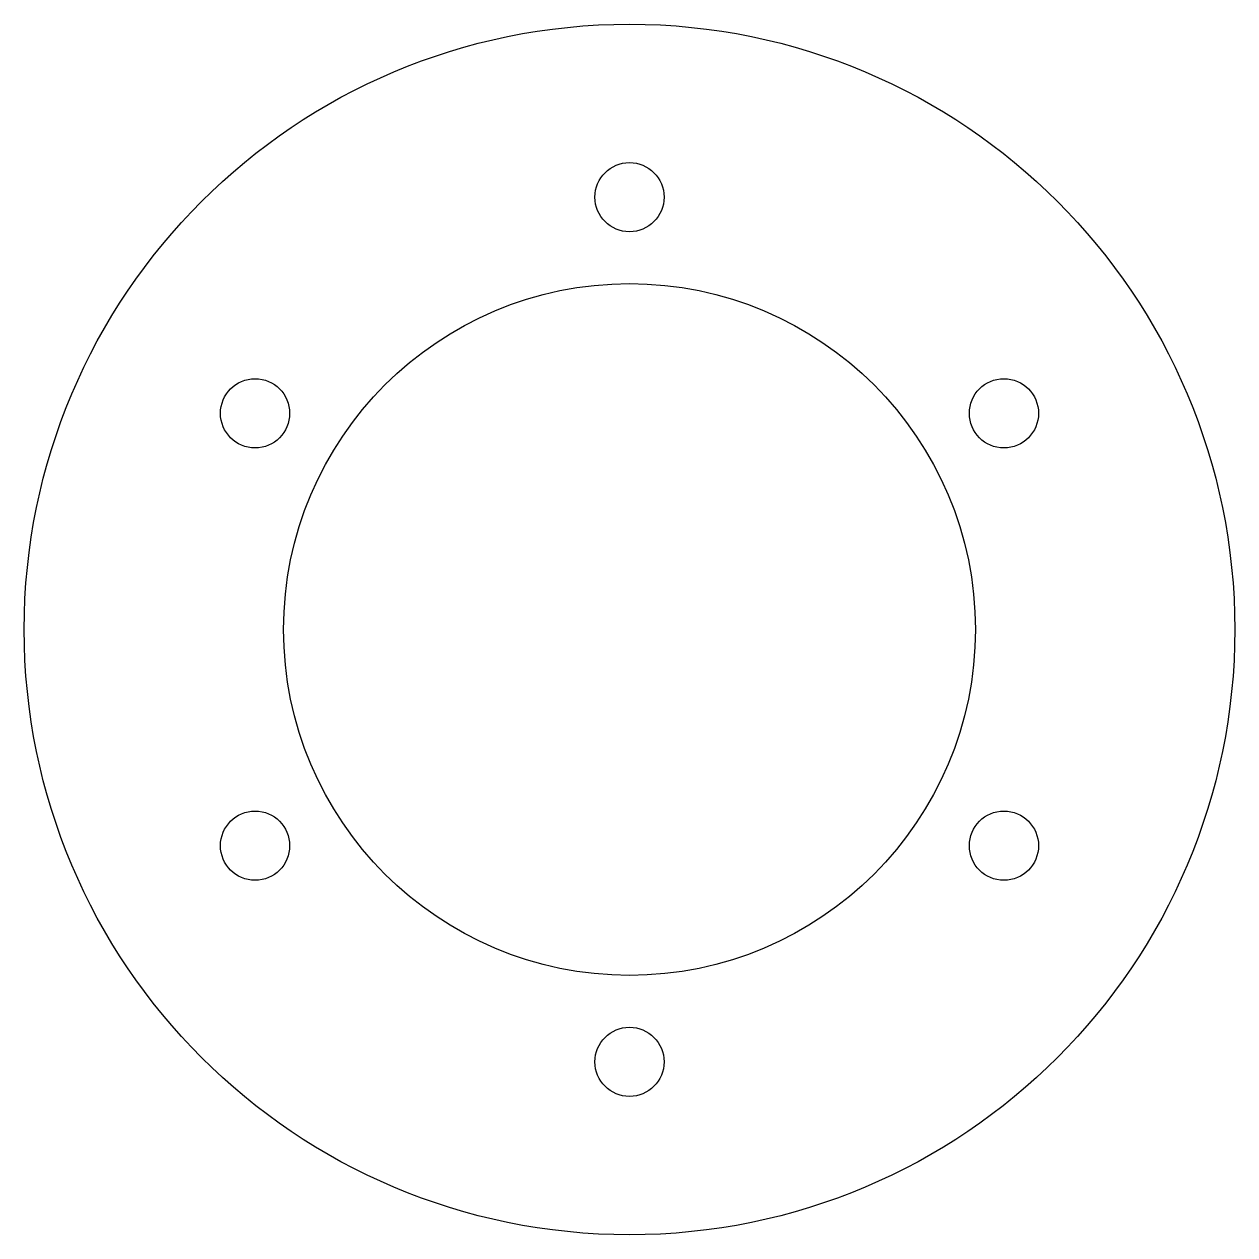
# Model space of a CAD drawing. Header units: millimetres. Extents: x -35 to 35, y -35 to 35.
import ezdxf

# ---------------------------------------------------------------- set-up
doc = ezdxf.new("R2010")
doc.units = ezdxf.units.MM

msp = doc.modelspace()

# ---------------------------------------------------------------- linework, layer by layer
at = {"color": 7, "linetype": 'Continuous', "lineweight": 25}
for centre, radius in [((0, 0), 35), ((0, 25), 2), ((0, 0), 20), ((-21.651, 12.5), 2), ((21.651, 12.5), 2), ((21.651, -12.5), 2), ((-21.651, -12.5), 2), ((0, -25), 2)]:
    msp.add_circle(centre, radius, dxfattribs=at)

doc.saveas('drawing.dxf')
